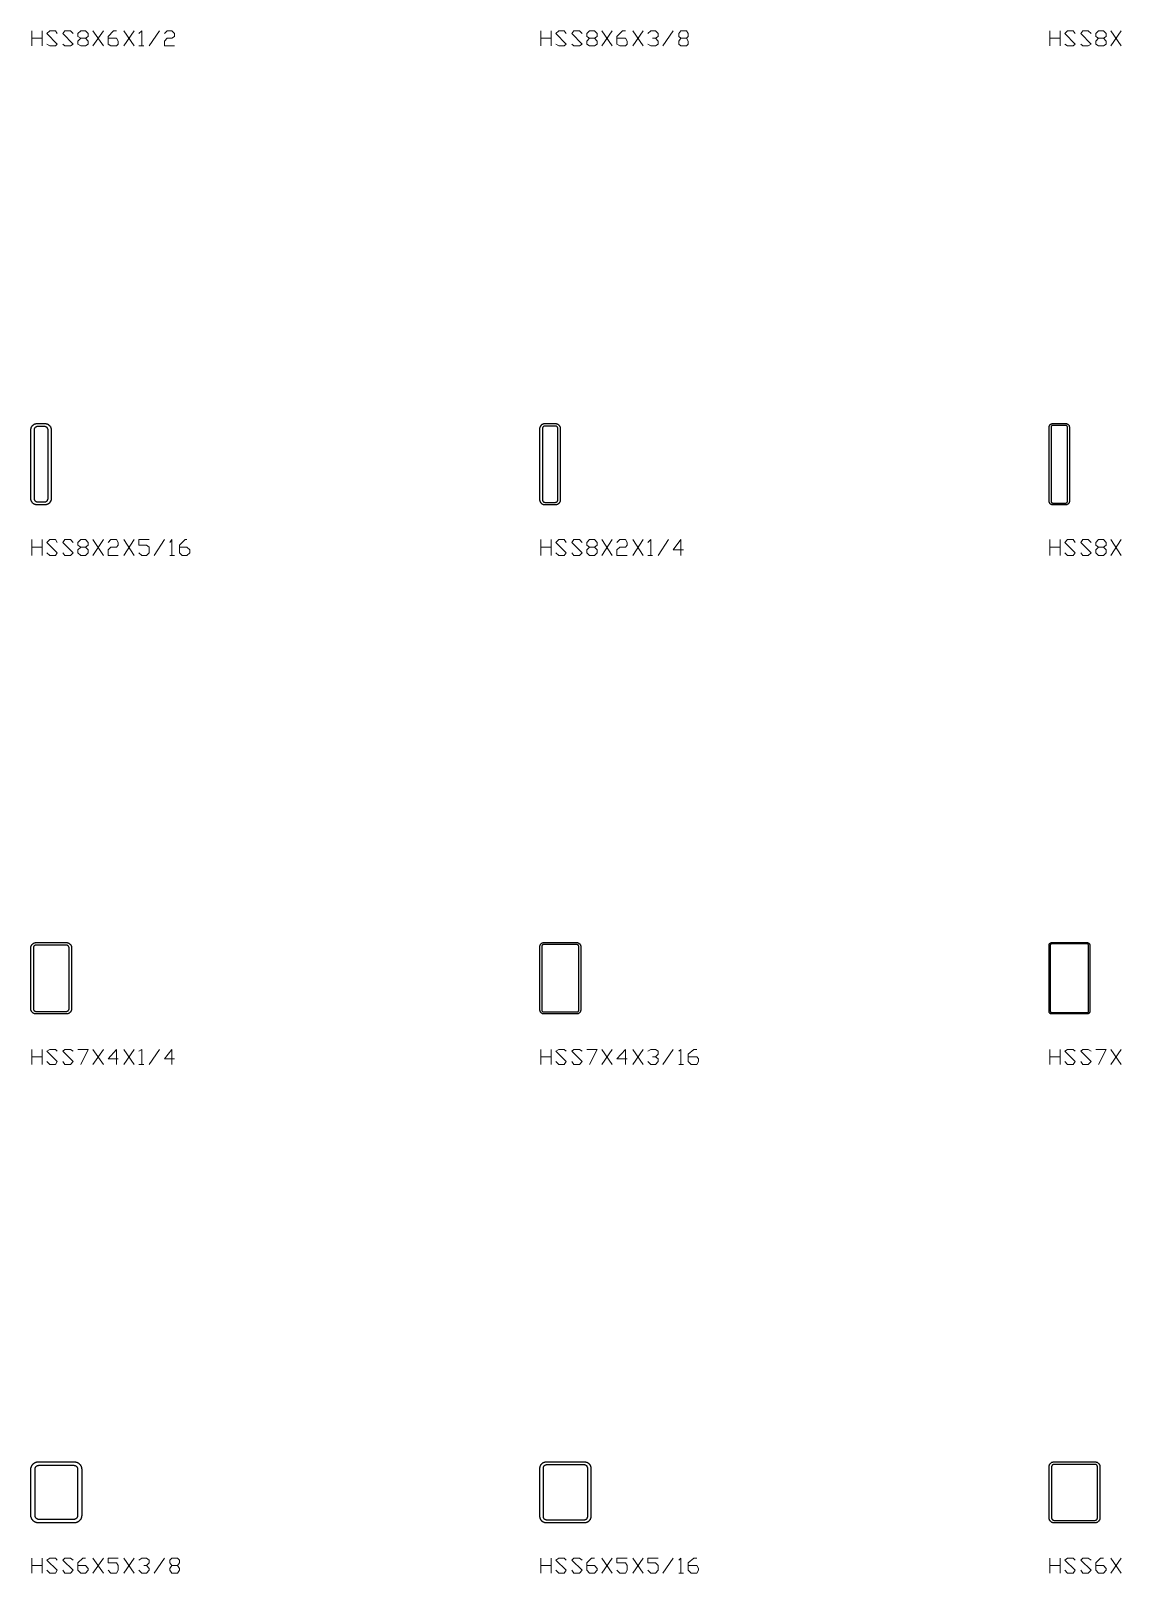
# Model space of a CAD drawing. Header units: inches. Extents: x 0 to 975, y -1305 to 34.
# Drawn here: x 250 to 357.1, y -954.9 to -803.4 of the extents above; entities that cross this region are included whole.
import ezdxf

# ---------------------------------------------------------------- set-up
doc = ezdxf.new("R2010")
doc.units = ezdxf.units.IN
doc.header["$MEASUREMENT"] = 0
doc.layers.add('AISC_STEEL', color=7, linetype='Continuous')

msp = doc.modelspace()

# ---------------------------------------------------------------- linework, layer by layer
at = {"color": 3, "lineweight": 0}
for p, q in [((250.11, -804.9), (250.11, -803.43)), ((250.11, -804.16), (251.12, -804.16)), ((251.12, -803.43), (251.12, -804.9)), ((256.1, -803.43), (257.12, -804.9)), ((256.1, -804.9), (257.12, -803.43)), ((259.14, -803.43), (260.16, -804.9)), ((259.14, -804.9), (260.16, -803.43)), ((261.63, -804.9), (262.65, -803.43)), ((300.09, -804.9), (300.09, -803.43)), ((300.09, -804.16), (301.1, -804.16)), ((301.1, -803.43), (301.1, -804.9)), ((306.08, -803.43), (307.1, -804.9)), ((306.08, -804.9), (307.1, -803.43)), ((309.13, -803.43), (310.14, -804.9)), ((309.13, -804.9), (310.14, -803.43)), ((312.08, -804.9), (313.09, -803.43)), ((350.07, -804.9), (350.07, -803.43)), ((350.07, -804.16), (351.08, -804.16)), ((351.08, -803.43), (351.08, -804.9)), ((356.06, -803.43), (357.08, -804.9)), ((356.06, -804.9), (357.08, -803.43)), ((260.62, -804.9), (261.08, -804.9)), ((250.11, -854.98), (250.11, -853.41)), ((250.11, -854.15), (251.12, -854.15)), ((251.12, -853.41), (251.12, -854.98)), ((256.1, -853.41), (257.12, -854.98)), ((256.1, -854.98), (257.12, -853.41)), ((259.14, -853.41), (260.16, -854.98)), ((259.14, -854.98), (260.16, -853.41)), ((262.1, -854.98), (263.11, -853.41)), ((300.09, -854.98), (300.09, -853.41)), ((300.09, -854.15), (301.1, -854.15)), ((301.1, -853.41), (301.1, -854.98)), ((306.08, -853.41), (307.1, -854.98)), ((306.08, -854.98), (307.1, -853.41)), ((309.13, -853.41), (310.14, -854.98)), ((309.13, -854.98), (310.14, -853.41)), ((311.62, -854.98), (312.63, -853.41)), ((350.07, -854.98), (350.07, -853.41)), ((350.07, -854.15), (351.08, -854.15)), ((351.08, -853.41), (351.08, -854.98)), ((356.06, -853.41), (357.08, -854.98)), ((356.06, -854.98), (357.08, -853.41)), ((263.66, -854.98), (264.12, -854.98)), ((310.6, -854.98), (311.06, -854.98)), ((250.11, -904.96), (250.11, -903.48)), ((250.11, -904.22), (251.12, -904.22)), ((251.12, -903.48), (251.12, -904.96)), ((256.1, -903.48), (257.12, -904.96)), ((256.1, -904.96), (257.12, -903.48)), ((259.14, -903.48), (260.16, -904.96)), ((259.14, -904.96), (260.16, -903.48)), ((261.63, -904.96), (262.65, -903.48)), ((300.09, -904.96), (300.09, -903.48)), ((300.09, -904.22), (301.1, -904.22)), ((301.1, -903.48), (301.1, -904.96)), ((306.08, -903.48), (307.1, -904.96)), ((306.08, -904.96), (307.1, -903.48)), ((309.13, -903.48), (310.14, -904.96)), ((309.13, -904.96), (310.14, -903.48)), ((312.08, -904.96), (313.09, -903.48)), ((350.07, -904.96), (350.07, -903.48)), ((350.07, -904.22), (351.08, -904.22)), ((351.08, -903.48), (351.08, -904.96)), ((356.06, -903.48), (357.08, -904.96)), ((356.06, -904.96), (357.08, -903.48)), ((260.62, -904.96), (261.08, -904.96)), ((313.65, -904.96), (314.11, -904.96)), ((250.11, -954.94), (250.11, -953.46)), ((250.11, -954.2), (251.12, -954.2)), ((251.12, -953.46), (251.12, -954.94)), ((256.1, -953.46), (257.12, -954.94)), ((256.1, -954.94), (257.12, -953.46)), ((259.14, -953.46), (260.16, -954.94)), ((259.14, -954.94), (260.16, -953.46)), ((262.1, -954.94), (263.11, -953.46)), ((300.09, -954.94), (300.09, -953.46)), ((300.09, -954.2), (301.1, -954.2)), ((301.1, -953.46), (301.1, -954.94)), ((306.08, -953.46), (307.1, -954.94)), ((306.08, -954.94), (307.1, -953.46)), ((309.13, -953.46), (310.14, -954.94)), ((309.13, -954.94), (310.14, -953.46)), ((312.08, -954.94), (313.09, -953.46)), ((350.07, -954.94), (350.07, -953.46)), ((350.07, -954.2), (351.08, -954.2)), ((351.08, -953.46), (351.08, -954.94)), ((356.06, -953.46), (357.08, -954.94)), ((356.06, -954.94), (357.08, -953.46)), ((313.65, -954.94), (314.11, -954.94))]:
    msp.add_line(p, q, dxfattribs=at)
for points in [[(251.58, -804.72), (251.86, -804.9), (252.41, -804.9), (252.6, -804.72), (251.58, -803.7), (251.86, -803.43), (252.41, -803.43), (252.6, -803.7)], [(253.15, -804.72), (253.34, -804.9), (253.89, -804.9), (254.17, -804.72), (253.15, -803.7), (253.34, -803.43), (253.89, -803.43), (254.17, -803.7)], [(255.36, -804.16), (255.64, -804.44), (255.64, -804.72), (255.36, -804.9), (254.9, -804.9), (254.63, -804.72), (254.63, -804.44), (254.9, -804.16), (255.36, -804.16), (255.64, -803.98), (255.64, -803.7), (255.36, -803.43), (254.9, -803.43), (254.63, -803.7), (254.63, -803.98), (254.9, -804.16)], [(257.58, -804.16), (258.41, -804.16), (258.59, -804.44), (258.59, -804.72), (258.41, -804.9), (257.85, -804.9), (257.58, -804.72), (257.58, -803.98), (258.13, -803.43), (258.41, -803.43)], [(260.62, -803.7), (260.9, -803.43), (260.9, -804.9)], [(263.11, -803.7), (263.39, -803.43), (263.85, -803.43), (264.12, -803.7), (264.12, -803.98), (263.85, -804.16), (263.39, -804.16), (263.11, -804.44), (263.11, -804.9), (264.12, -804.9)], [(301.56, -804.72), (301.84, -804.9), (302.39, -804.9), (302.58, -804.72), (301.56, -803.7), (301.84, -803.43), (302.39, -803.43), (302.58, -803.7)], [(303.13, -804.72), (303.32, -804.9), (303.87, -804.9), (304.15, -804.72), (303.13, -803.7), (303.32, -803.43), (303.87, -803.43), (304.15, -803.7)], [(305.35, -804.16), (305.62, -804.44), (305.62, -804.72), (305.35, -804.9), (304.88, -804.9), (304.61, -804.72), (304.61, -804.44), (304.88, -804.16), (305.35, -804.16), (305.62, -803.98), (305.62, -803.7), (305.35, -803.43), (304.88, -803.43), (304.61, -803.7), (304.61, -803.98), (304.88, -804.16)], [(307.56, -804.16), (308.39, -804.16), (308.57, -804.44), (308.57, -804.72), (308.39, -804.9), (307.84, -804.9), (307.56, -804.72), (307.56, -803.98), (308.11, -803.43), (308.39, -803.43)], [(310.6, -803.7), (310.88, -803.43), (311.34, -803.43), (311.62, -803.7), (311.62, -803.98), (311.34, -804.16), (311.06, -804.16)], [(311.34, -804.16), (311.62, -804.44), (311.62, -804.72), (311.34, -804.9), (310.88, -804.9), (310.6, -804.72)], [(314.38, -804.16), (314.57, -804.44), (314.57, -804.72), (314.38, -804.9), (313.83, -804.9), (313.65, -804.72), (313.65, -804.44), (313.83, -804.16), (314.38, -804.16), (314.57, -803.98), (314.57, -803.7), (314.38, -803.43), (313.83, -803.43), (313.65, -803.7), (313.65, -803.98), (313.83, -804.16)], [(351.55, -804.72), (351.82, -804.9), (352.38, -804.9), (352.56, -804.72), (351.55, -803.7), (351.82, -803.43), (352.38, -803.43), (352.56, -803.7)], [(353.11, -804.72), (353.3, -804.9), (353.85, -804.9), (354.13, -804.72), (353.11, -803.7), (353.3, -803.43), (353.85, -803.43), (354.13, -803.7)], [(355.33, -804.16), (355.6, -804.44), (355.6, -804.72), (355.33, -804.9), (354.87, -804.9), (354.59, -804.72), (354.59, -804.44), (354.87, -804.16), (355.33, -804.16), (355.6, -803.98), (355.6, -803.7), (355.33, -803.43), (354.87, -803.43), (354.59, -803.7), (354.59, -803.98), (354.87, -804.16)], [(251.58, -854.7), (251.86, -854.98), (252.41, -854.98), (252.6, -854.7), (251.58, -853.68), (251.86, -853.41), (252.41, -853.41), (252.6, -853.68)], [(253.15, -854.7), (253.34, -854.98), (253.89, -854.98), (254.17, -854.7), (253.15, -853.68), (253.34, -853.41), (253.89, -853.41), (254.17, -853.68)], [(255.36, -854.15), (255.64, -854.42), (255.64, -854.7), (255.36, -854.98), (254.9, -854.98), (254.63, -854.7), (254.63, -854.42), (254.9, -854.15), (255.36, -854.15), (255.64, -853.96), (255.64, -853.68), (255.36, -853.41), (254.9, -853.41), (254.63, -853.68), (254.63, -853.96), (254.9, -854.15)], [(257.58, -853.68), (257.85, -853.41), (258.41, -853.41), (258.59, -853.68), (258.59, -853.96), (258.41, -854.15), (257.85, -854.15), (257.58, -854.42), (257.58, -854.98), (258.59, -854.98)], [(260.62, -854.7), (260.9, -854.98), (261.36, -854.98), (261.63, -854.7), (261.63, -854.15), (261.36, -853.96), (260.62, -853.96), (260.62, -853.41), (261.63, -853.41)], [(263.66, -853.68), (263.85, -853.41), (263.85, -854.98)], [(264.59, -854.15), (265.32, -854.15), (265.6, -854.42), (265.6, -854.7), (265.32, -854.98), (264.86, -854.98), (264.59, -854.7), (264.59, -853.96), (265.14, -853.41), (265.32, -853.41)], [(301.56, -854.7), (301.84, -854.98), (302.39, -854.98), (302.58, -854.7), (301.56, -853.68), (301.84, -853.41), (302.39, -853.41), (302.58, -853.68)], [(303.13, -854.7), (303.32, -854.98), (303.87, -854.98), (304.15, -854.7), (303.13, -853.68), (303.32, -853.41), (303.87, -853.41), (304.15, -853.68)], [(305.35, -854.15), (305.62, -854.42), (305.62, -854.7), (305.35, -854.98), (304.88, -854.98), (304.61, -854.7), (304.61, -854.42), (304.88, -854.15), (305.35, -854.15), (305.62, -853.96), (305.62, -853.68), (305.35, -853.41), (304.88, -853.41), (304.61, -853.68), (304.61, -853.96), (304.88, -854.15)], [(307.56, -853.68), (307.84, -853.41), (308.39, -853.41), (308.57, -853.68), (308.57, -853.96), (308.39, -854.15), (307.84, -854.15), (307.56, -854.42), (307.56, -854.98), (308.57, -854.98)], [(310.6, -853.68), (310.88, -853.41), (310.88, -854.98)], [(314.11, -854.42), (313.09, -854.42), (313.83, -853.41), (313.83, -854.98)], [(351.55, -854.7), (351.82, -854.98), (352.38, -854.98), (352.56, -854.7), (351.55, -853.68), (351.82, -853.41), (352.38, -853.41), (352.56, -853.68)], [(353.11, -854.7), (353.3, -854.98), (353.85, -854.98), (354.13, -854.7), (353.11, -853.68), (353.3, -853.41), (353.85, -853.41), (354.13, -853.68)], [(355.33, -854.15), (355.6, -854.42), (355.6, -854.7), (355.33, -854.98), (354.87, -854.98), (354.59, -854.7), (354.59, -854.42), (354.87, -854.15), (355.33, -854.15), (355.6, -853.96), (355.6, -853.68), (355.33, -853.41), (354.87, -853.41), (354.59, -853.68), (354.59, -853.96), (354.87, -854.15)], [(251.58, -904.68), (251.86, -904.96), (252.41, -904.96), (252.6, -904.68), (251.58, -903.67), (251.86, -903.48), (252.41, -903.48), (252.6, -903.67)], [(253.15, -904.68), (253.34, -904.96), (253.89, -904.96), (254.17, -904.68), (253.15, -903.67), (253.34, -903.48), (253.89, -903.48), (254.17, -903.67)], [(254.63, -903.48), (255.64, -903.48), (254.9, -904.96)], [(258.59, -904.4), (257.58, -904.4), (258.41, -903.48), (258.41, -904.96)], [(260.62, -903.67), (260.9, -903.48), (260.9, -904.96)], [(264.12, -904.4), (263.11, -904.4), (263.85, -903.48), (263.85, -904.96)], [(301.56, -904.68), (301.84, -904.96), (302.39, -904.96), (302.58, -904.68), (301.56, -903.67), (301.84, -903.48), (302.39, -903.48), (302.58, -903.67)], [(303.13, -904.68), (303.32, -904.96), (303.87, -904.96), (304.15, -904.68), (303.13, -903.67), (303.32, -903.48), (303.87, -903.48), (304.15, -903.67)], [(304.61, -903.48), (305.62, -903.48), (304.88, -904.96)], [(308.57, -904.4), (307.56, -904.4), (308.39, -903.48), (308.39, -904.96)], [(310.6, -903.67), (310.88, -903.48), (311.34, -903.48), (311.62, -903.67), (311.62, -903.94), (311.34, -904.22), (311.06, -904.22)], [(311.34, -904.22), (311.62, -904.4), (311.62, -904.68), (311.34, -904.96), (310.88, -904.96), (310.6, -904.68)], [(313.65, -903.67), (313.83, -903.48), (313.83, -904.96)], [(314.57, -904.22), (315.4, -904.22), (315.58, -904.4), (315.58, -904.68), (315.4, -904.96), (314.84, -904.96), (314.57, -904.68), (314.57, -903.94), (315.12, -903.48), (315.4, -903.48)], [(351.55, -904.68), (351.82, -904.96), (352.38, -904.96), (352.56, -904.68), (351.55, -903.67), (351.82, -903.48), (352.38, -903.48), (352.56, -903.67)], [(353.11, -904.68), (353.3, -904.96), (353.85, -904.96), (354.13, -904.68), (353.11, -903.67), (353.3, -903.48), (353.85, -903.48), (354.13, -903.67)], [(354.59, -903.48), (355.6, -903.48), (354.87, -904.96)], [(251.58, -954.66), (251.86, -954.94), (252.41, -954.94), (252.6, -954.66), (251.58, -953.65), (251.86, -953.46), (252.41, -953.46), (252.6, -953.65)], [(253.15, -954.66), (253.34, -954.94), (253.89, -954.94), (254.17, -954.66), (253.15, -953.65), (253.34, -953.46), (253.89, -953.46), (254.17, -953.65)], [(254.63, -954.2), (255.36, -954.2), (255.64, -954.48), (255.64, -954.66), (255.36, -954.94), (254.9, -954.94), (254.63, -954.66), (254.63, -953.92), (255.09, -953.46), (255.36, -953.46)], [(257.58, -954.66), (257.85, -954.94), (258.41, -954.94), (258.59, -954.66), (258.59, -954.2), (258.41, -953.92), (257.58, -953.92), (257.58, -953.46), (258.59, -953.46)], [(260.62, -953.65), (260.9, -953.46), (261.36, -953.46), (261.63, -953.65), (261.63, -953.92), (261.36, -954.2), (261.08, -954.2)], [(261.36, -954.2), (261.63, -954.48), (261.63, -954.66), (261.36, -954.94), (260.9, -954.94), (260.62, -954.66)], [(264.4, -954.2), (264.59, -954.48), (264.59, -954.66), (264.4, -954.94), (263.85, -954.94), (263.66, -954.66), (263.66, -954.48), (263.85, -954.2), (264.4, -954.2), (264.59, -953.92), (264.59, -953.65), (264.4, -953.46), (263.85, -953.46), (263.66, -953.65), (263.66, -953.92), (263.85, -954.2)], [(301.56, -954.66), (301.84, -954.94), (302.39, -954.94), (302.58, -954.66), (301.56, -953.65), (301.84, -953.46), (302.39, -953.46), (302.58, -953.65)], [(303.13, -954.66), (303.32, -954.94), (303.87, -954.94), (304.15, -954.66), (303.13, -953.65), (303.32, -953.46), (303.87, -953.46), (304.15, -953.65)], [(304.61, -954.2), (305.35, -954.2), (305.62, -954.48), (305.62, -954.66), (305.35, -954.94), (304.88, -954.94), (304.61, -954.66), (304.61, -953.92), (305.07, -953.46), (305.35, -953.46)], [(307.56, -954.66), (307.84, -954.94), (308.39, -954.94), (308.57, -954.66), (308.57, -954.2), (308.39, -953.92), (307.56, -953.92), (307.56, -953.46), (308.57, -953.46)], [(310.6, -954.66), (310.88, -954.94), (311.34, -954.94), (311.62, -954.66), (311.62, -954.2), (311.34, -953.92), (310.6, -953.92), (310.6, -953.46), (311.62, -953.46)], [(313.65, -953.65), (313.83, -953.46), (313.83, -954.94)], [(314.57, -954.2), (315.4, -954.2), (315.58, -954.48), (315.58, -954.66), (315.4, -954.94), (314.84, -954.94), (314.57, -954.66), (314.57, -953.92), (315.12, -953.46), (315.4, -953.46)], [(351.55, -954.66), (351.82, -954.94), (352.38, -954.94), (352.56, -954.66), (351.55, -953.65), (351.82, -953.46), (352.38, -953.46), (352.56, -953.65)], [(353.11, -954.66), (353.3, -954.94), (353.85, -954.94), (354.13, -954.66), (353.11, -953.65), (353.3, -953.46), (353.85, -953.46), (354.13, -953.65)], [(354.59, -954.2), (355.33, -954.2), (355.6, -954.48), (355.6, -954.66), (355.33, -954.94), (354.87, -954.94), (354.59, -954.66), (354.59, -953.92), (355.05, -953.46), (355.33, -953.46)]]:
    msp.add_lwpolyline(points, dxfattribs=at)
at = {"layer": 'AISC_STEEL'}
for points in [[(251.38, -842), (251.4, -842), (251.43, -842), (251.46, -842.01), (251.49, -842.01), (251.52, -842.02), (251.55, -842.03), (251.58, -842.03), (251.61, -842.04), (251.63, -842.06), (251.66, -842.07), (251.69, -842.08), (251.71, -842.1), (251.74, -842.12), (251.76, -842.13), (251.78, -842.15), (251.81, -842.17), (251.83, -842.19), (251.85, -842.22), (251.87, -842.24), (251.88, -842.26), (251.9, -842.29), (251.92, -842.31), (251.93, -842.34), (251.94, -842.37), (251.96, -842.39), (251.97, -842.42), (251.97, -842.45), (251.98, -842.48), (251.99, -842.51), (251.99, -842.54), (252, -842.57), (252, -842.6), (252, -842.62), (252, -849.38), (252, -849.4), (252, -849.43), (251.99, -849.46), (251.99, -849.49), (251.98, -849.52), (251.97, -849.55), (251.97, -849.58), (251.96, -849.61), (251.94, -849.63), (251.93, -849.66), (251.92, -849.69), (251.9, -849.71), (251.88, -849.74), (251.87, -849.76), (251.85, -849.78), (251.83, -849.81), (251.81, -849.83), (251.78, -849.85), (251.76, -849.87), (251.74, -849.88), (251.71, -849.9), (251.69, -849.92), (251.66, -849.93), (251.63, -849.94), (251.61, -849.96), (251.58, -849.97), (251.55, -849.97), (251.52, -849.98), (251.49, -849.99), (251.46, -849.99), (251.43, -850), (251.4, -850), (251.38, -850), (250.62, -850), (250.6, -850), (250.57, -850), (250.54, -849.99), (250.51, -849.99), (250.48, -849.98), (250.45, -849.97), (250.42, -849.97), (250.39, -849.96), (250.37, -849.94), (250.34, -849.93), (250.31, -849.92), (250.29, -849.9), (250.26, -849.88), (250.24, -849.87), (250.22, -849.85), (250.19, -849.83), (250.17, -849.81), (250.15, -849.78), (250.13, -849.76), (250.12, -849.74), (250.1, -849.71), (250.08, -849.69), (250.07, -849.66), (250.06, -849.63), (250.04, -849.61), (250.03, -849.58), (250.03, -849.55), (250.02, -849.52), (250.01, -849.49), (250.01, -849.46), (250, -849.43), (250, -849.4), (250, -849.38), (250, -842.62), (250, -842.6), (250, -842.57), (250.01, -842.54), (250.01, -842.51), (250.02, -842.48), (250.03, -842.45), (250.03, -842.42), (250.04, -842.39), (250.06, -842.37), (250.07, -842.34), (250.08, -842.31), (250.1, -842.29), (250.12, -842.26), (250.13, -842.24), (250.15, -842.22), (250.17, -842.19), (250.19, -842.17), (250.22, -842.15), (250.24, -842.13), (250.26, -842.12), (250.29, -842.1), (250.31, -842.08), (250.34, -842.07), (250.37, -842.06), (250.39, -842.04), (250.42, -842.03), (250.45, -842.03), (250.48, -842.02), (250.51, -842.01), (250.54, -842.01), (250.57, -842), (250.6, -842), (250.62, -842)], [(250.62, -842.31), (250.6, -842.31), (250.57, -842.32), (250.54, -842.32), (250.51, -842.33), (250.49, -842.35), (250.46, -842.36), (250.44, -842.38), (250.41, -842.39), (250.39, -842.41), (250.38, -842.44), (250.36, -842.46), (250.35, -842.49), (250.33, -842.51), (250.32, -842.54), (250.32, -842.57), (250.31, -842.6), (250.31, -842.62), (250.31, -849.38), (250.31, -849.4), (250.32, -849.43), (250.32, -849.46), (250.33, -849.49), (250.35, -849.51), (250.36, -849.54), (250.38, -849.56), (250.39, -849.59), (250.41, -849.61), (250.44, -849.62), (250.46, -849.64), (250.49, -849.65), (250.51, -849.67), (250.54, -849.68), (250.57, -849.68), (250.6, -849.69), (250.62, -849.69), (251.38, -849.69), (251.4, -849.69), (251.43, -849.68), (251.46, -849.68), (251.49, -849.67), (251.51, -849.65), (251.54, -849.64), (251.56, -849.62), (251.59, -849.61), (251.61, -849.59), (251.62, -849.56), (251.64, -849.54), (251.65, -849.51), (251.67, -849.49), (251.68, -849.46), (251.68, -849.43), (251.69, -849.4), (251.69, -849.38), (251.69, -842.62), (251.69, -842.6), (251.68, -842.57), (251.68, -842.54), (251.67, -842.51), (251.65, -842.49), (251.64, -842.46), (251.62, -842.44), (251.61, -842.41), (251.59, -842.39), (251.56, -842.38), (251.54, -842.36), (251.51, -842.35), (251.49, -842.33), (251.46, -842.32), (251.43, -842.32), (251.4, -842.31), (251.38, -842.31)], [(301.5, -842), (301.53, -842), (301.56, -842), (301.59, -842.01), (301.62, -842.01), (301.64, -842.02), (301.67, -842.03), (301.7, -842.04), (301.72, -842.05), (301.75, -842.07), (301.77, -842.08), (301.8, -842.1), (301.82, -842.12), (301.84, -842.14), (301.86, -842.16), (301.88, -842.18), (301.9, -842.2), (301.92, -842.23), (301.93, -842.25), (301.95, -842.28), (301.96, -842.3), (301.97, -842.33), (301.98, -842.36), (301.99, -842.38), (301.99, -842.41), (302, -842.44), (302, -842.47), (302, -842.5), (302, -849.5), (302, -849.53), (302, -849.56), (301.99, -849.59), (301.99, -849.62), (301.98, -849.64), (301.97, -849.67), (301.96, -849.7), (301.95, -849.72), (301.93, -849.75), (301.92, -849.77), (301.9, -849.8), (301.88, -849.82), (301.86, -849.84), (301.84, -849.86), (301.82, -849.88), (301.8, -849.9), (301.77, -849.92), (301.75, -849.93), (301.72, -849.95), (301.7, -849.96), (301.67, -849.97), (301.64, -849.98), (301.62, -849.99), (301.59, -849.99), (301.56, -850), (301.53, -850), (301.5, -850), (300.5, -850), (300.47, -850), (300.44, -850), (300.41, -849.99), (300.38, -849.99), (300.36, -849.98), (300.33, -849.97), (300.3, -849.96), (300.28, -849.95), (300.25, -849.93), (300.23, -849.92), (300.2, -849.9), (300.18, -849.88), (300.16, -849.86), (300.14, -849.84), (300.12, -849.82), (300.1, -849.8), (300.08, -849.77), (300.07, -849.75), (300.05, -849.72), (300.04, -849.7), (300.03, -849.67), (300.02, -849.64), (300.01, -849.62), (300.01, -849.59), (300, -849.56), (300, -849.53), (300, -849.5), (300, -842.5), (300, -842.47), (300, -842.44), (300.01, -842.41), (300.01, -842.38), (300.02, -842.36), (300.03, -842.33), (300.04, -842.3), (300.05, -842.28), (300.07, -842.25), (300.08, -842.23), (300.1, -842.2), (300.12, -842.18), (300.14, -842.16), (300.16, -842.14), (300.18, -842.12), (300.2, -842.1), (300.23, -842.08), (300.25, -842.07), (300.28, -842.05), (300.3, -842.04), (300.33, -842.03), (300.36, -842.02), (300.38, -842.01), (300.41, -842.01), (300.44, -842), (300.47, -842), (300.5, -842)], [(300.5, -842.25), (300.47, -842.25), (300.44, -842.26), (300.42, -842.26), (300.39, -842.27), (300.37, -842.29), (300.34, -842.3), (300.32, -842.32), (300.3, -842.34), (300.29, -842.37), (300.27, -842.39), (300.26, -842.42), (300.26, -842.44), (300.25, -842.47), (300.25, -842.5), (300.25, -849.5), (300.25, -849.53), (300.26, -849.56), (300.26, -849.58), (300.27, -849.61), (300.29, -849.63), (300.3, -849.66), (300.32, -849.68), (300.34, -849.7), (300.37, -849.71), (300.39, -849.73), (300.42, -849.74), (300.44, -849.74), (300.47, -849.75), (300.5, -849.75), (301.5, -849.75), (301.53, -849.75), (301.56, -849.74), (301.58, -849.74), (301.61, -849.73), (301.63, -849.71), (301.66, -849.7), (301.68, -849.68), (301.7, -849.66), (301.71, -849.63), (301.73, -849.61), (301.74, -849.58), (301.74, -849.56), (301.75, -849.53), (301.75, -849.5), (301.75, -842.5), (301.75, -842.47), (301.74, -842.44), (301.74, -842.42), (301.73, -842.39), (301.71, -842.37), (301.7, -842.34), (301.68, -842.32), (301.66, -842.3), (301.63, -842.29), (301.61, -842.27), (301.58, -842.26), (301.56, -842.26), (301.53, -842.25), (301.5, -842.25)], [(351.62, -842), (351.65, -842), (351.68, -842), (351.71, -842.01), (351.74, -842.02), (351.77, -842.03), (351.8, -842.04), (351.82, -842.06), (351.85, -842.07), (351.87, -842.09), (351.89, -842.11), (351.91, -842.13), (351.93, -842.15), (351.94, -842.18), (351.96, -842.2), (351.97, -842.23), (351.98, -842.26), (351.99, -842.29), (352, -842.32), (352, -842.35), (352, -842.38), (352, -849.62), (352, -849.65), (352, -849.68), (351.99, -849.71), (351.98, -849.74), (351.97, -849.77), (351.96, -849.8), (351.94, -849.82), (351.93, -849.85), (351.91, -849.87), (351.89, -849.89), (351.87, -849.91), (351.85, -849.93), (351.82, -849.94), (351.8, -849.96), (351.77, -849.97), (351.74, -849.98), (351.71, -849.99), (351.68, -850), (351.65, -850), (351.62, -850), (350.38, -850), (350.35, -850), (350.32, -850), (350.29, -849.99), (350.26, -849.98), (350.23, -849.97), (350.2, -849.96), (350.18, -849.94), (350.15, -849.93), (350.13, -849.91), (350.11, -849.89), (350.09, -849.87), (350.07, -849.85), (350.06, -849.82), (350.04, -849.8), (350.03, -849.77), (350.02, -849.74), (350.01, -849.71), (350, -849.68), (350, -849.65), (350, -849.62), (350, -842.38), (350, -842.35), (350, -842.32), (350.01, -842.29), (350.02, -842.26), (350.03, -842.23), (350.04, -842.2), (350.06, -842.18), (350.07, -842.15), (350.09, -842.13), (350.11, -842.11), (350.13, -842.09), (350.15, -842.07), (350.18, -842.06), (350.2, -842.04), (350.23, -842.03), (350.26, -842.02), (350.29, -842.01), (350.32, -842), (350.35, -842), (350.38, -842)], [(350.38, -842.19), (350.35, -842.19), (350.33, -842.19), (350.3, -842.2), (350.28, -842.21), (350.26, -842.23), (350.24, -842.24), (350.23, -842.26), (350.21, -842.28), (350.2, -842.3), (350.19, -842.33), (350.19, -842.35), (350.19, -842.38), (350.19, -849.62), (350.19, -849.65), (350.19, -849.67), (350.2, -849.7), (350.21, -849.72), (350.23, -849.74), (350.24, -849.76), (350.26, -849.77), (350.28, -849.79), (350.3, -849.8), (350.33, -849.81), (350.35, -849.81), (350.38, -849.81), (351.62, -849.81), (351.65, -849.81), (351.67, -849.81), (351.7, -849.8), (351.72, -849.79), (351.74, -849.77), (351.76, -849.76), (351.77, -849.74), (351.79, -849.72), (351.8, -849.7), (351.81, -849.67), (351.81, -849.65), (351.81, -849.62), (351.81, -842.38), (351.81, -842.35), (351.81, -842.33), (351.8, -842.3), (351.79, -842.28), (351.77, -842.26), (351.76, -842.24), (351.74, -842.23), (351.72, -842.21), (351.7, -842.2), (351.67, -842.19), (351.65, -842.19), (351.62, -842.19)], [(253.5, -893), (253.53, -893), (253.56, -893), (253.59, -893.01), (253.62, -893.01), (253.64, -893.02), (253.67, -893.03), (253.7, -893.04), (253.72, -893.05), (253.75, -893.07), (253.77, -893.08), (253.8, -893.1), (253.82, -893.12), (253.84, -893.14), (253.86, -893.16), (253.88, -893.18), (253.9, -893.2), (253.92, -893.23), (253.93, -893.25), (253.95, -893.28), (253.96, -893.3), (253.97, -893.33), (253.98, -893.36), (253.99, -893.38), (253.99, -893.41), (254, -893.44), (254, -893.47), (254, -893.5), (254, -899.5), (254, -899.53), (254, -899.56), (253.99, -899.59), (253.99, -899.62), (253.98, -899.64), (253.97, -899.67), (253.96, -899.7), (253.95, -899.72), (253.93, -899.75), (253.92, -899.77), (253.9, -899.8), (253.88, -899.82), (253.86, -899.84), (253.84, -899.86), (253.82, -899.88), (253.8, -899.9), (253.77, -899.92), (253.75, -899.93), (253.72, -899.95), (253.7, -899.96), (253.67, -899.97), (253.64, -899.98), (253.62, -899.99), (253.59, -899.99), (253.56, -900), (253.53, -900), (253.5, -900), (250.5, -900), (250.47, -900), (250.44, -900), (250.41, -899.99), (250.38, -899.99), (250.36, -899.98), (250.33, -899.97), (250.3, -899.96), (250.28, -899.95), (250.25, -899.93), (250.23, -899.92), (250.2, -899.9), (250.18, -899.88), (250.16, -899.86), (250.14, -899.84), (250.12, -899.82), (250.1, -899.8), (250.08, -899.77), (250.07, -899.75), (250.05, -899.72), (250.04, -899.7), (250.03, -899.67), (250.02, -899.64), (250.01, -899.62), (250.01, -899.59), (250, -899.56), (250, -899.53), (250, -899.5), (250, -893.5), (250, -893.47), (250, -893.44), (250.01, -893.41), (250.01, -893.38), (250.02, -893.36), (250.03, -893.33), (250.04, -893.3), (250.05, -893.28), (250.07, -893.25), (250.08, -893.23), (250.1, -893.2), (250.12, -893.18), (250.14, -893.16), (250.16, -893.14), (250.18, -893.12), (250.2, -893.1), (250.23, -893.08), (250.25, -893.07), (250.28, -893.05), (250.3, -893.04), (250.33, -893.03), (250.36, -893.02), (250.38, -893.01), (250.41, -893.01), (250.44, -893), (250.47, -893), (250.5, -893)], [(250.5, -893.25), (250.47, -893.25), (250.44, -893.26), (250.42, -893.26), (250.39, -893.27), (250.37, -893.29), (250.34, -893.3), (250.32, -893.32), (250.3, -893.34), (250.29, -893.37), (250.27, -893.39), (250.26, -893.42), (250.26, -893.44), (250.25, -893.47), (250.25, -893.5), (250.25, -899.5), (250.25, -899.53), (250.26, -899.56), (250.26, -899.58), (250.27, -899.61), (250.29, -899.63), (250.3, -899.66), (250.32, -899.68), (250.34, -899.7), (250.37, -899.71), (250.39, -899.73), (250.42, -899.74), (250.44, -899.74), (250.47, -899.75), (250.5, -899.75), (253.5, -899.75), (253.53, -899.75), (253.56, -899.74), (253.58, -899.74), (253.61, -899.73), (253.63, -899.71), (253.66, -899.7), (253.68, -899.68), (253.7, -899.66), (253.71, -899.63), (253.73, -899.61), (253.74, -899.58), (253.74, -899.56), (253.75, -899.53), (253.75, -899.5), (253.75, -893.5), (253.75, -893.47), (253.74, -893.44), (253.74, -893.42), (253.73, -893.39), (253.71, -893.37), (253.7, -893.34), (253.68, -893.32), (253.66, -893.3), (253.63, -893.29), (253.61, -893.27), (253.58, -893.26), (253.56, -893.26), (253.53, -893.25), (253.5, -893.25)], [(303.62, -893), (303.65, -893), (303.68, -893), (303.71, -893.01), (303.74, -893.02), (303.77, -893.03), (303.8, -893.04), (303.82, -893.06), (303.85, -893.07), (303.87, -893.09), (303.89, -893.11), (303.91, -893.13), (303.93, -893.15), (303.94, -893.18), (303.96, -893.2), (303.97, -893.23), (303.98, -893.26), (303.99, -893.29), (304, -893.32), (304, -893.35), (304, -893.37), (304, -899.62), (304, -899.65), (304, -899.68), (303.99, -899.71), (303.98, -899.74), (303.97, -899.77), (303.96, -899.8), (303.94, -899.82), (303.93, -899.85), (303.91, -899.87), (303.89, -899.89), (303.87, -899.91), (303.85, -899.93), (303.82, -899.94), (303.8, -899.96), (303.77, -899.97), (303.74, -899.98), (303.71, -899.99), (303.68, -900), (303.65, -900), (303.62, -900), (300.38, -900), (300.35, -900), (300.32, -900), (300.29, -899.99), (300.26, -899.98), (300.23, -899.97), (300.2, -899.96), (300.18, -899.94), (300.15, -899.93), (300.13, -899.91), (300.11, -899.89), (300.09, -899.87), (300.07, -899.85), (300.06, -899.82), (300.04, -899.8), (300.03, -899.77), (300.02, -899.74), (300.01, -899.71), (300, -899.68), (300, -899.65), (300, -899.62), (300, -893.37), (300, -893.35), (300, -893.32), (300.01, -893.29), (300.02, -893.26), (300.03, -893.23), (300.04, -893.2), (300.06, -893.18), (300.07, -893.15), (300.09, -893.13), (300.11, -893.11), (300.13, -893.09), (300.15, -893.07), (300.18, -893.06), (300.2, -893.04), (300.23, -893.03), (300.26, -893.02), (300.29, -893.01), (300.32, -893), (300.35, -893), (300.38, -893)], [(300.38, -893.19), (300.35, -893.19), (300.33, -893.19), (300.3, -893.2), (300.28, -893.21), (300.26, -893.23), (300.24, -893.24), (300.23, -893.26), (300.21, -893.28), (300.2, -893.3), (300.19, -893.33), (300.19, -893.35), (300.19, -893.37), (300.19, -899.62), (300.19, -899.65), (300.19, -899.67), (300.2, -899.7), (300.21, -899.72), (300.23, -899.74), (300.24, -899.76), (300.26, -899.77), (300.28, -899.79), (300.3, -899.8), (300.33, -899.81), (300.35, -899.81), (300.38, -899.81), (303.62, -899.81), (303.65, -899.81), (303.67, -899.81), (303.7, -899.8), (303.72, -899.79), (303.74, -899.77), (303.76, -899.76), (303.77, -899.74), (303.79, -899.72), (303.8, -899.7), (303.81, -899.67), (303.81, -899.65), (303.81, -899.62), (303.81, -893.37), (303.81, -893.35), (303.81, -893.33), (303.8, -893.3), (303.79, -893.28), (303.77, -893.26), (303.76, -893.24), (303.74, -893.23), (303.72, -893.21), (303.7, -893.2), (303.67, -893.19), (303.65, -893.19), (303.62, -893.19)], [(353.75, -893), (353.78, -893), (353.81, -893.01), (353.83, -893.01), (353.86, -893.02), (353.88, -893.04), (353.91, -893.05), (353.93, -893.07), (353.95, -893.09), (353.96, -893.12), (353.98, -893.14), (353.99, -893.17), (353.99, -893.19), (354, -893.22), (354, -893.25), (354, -899.75), (354, -899.78), (353.99, -899.81), (353.99, -899.83), (353.98, -899.86), (353.96, -899.88), (353.95, -899.91), (353.93, -899.93), (353.91, -899.95), (353.88, -899.96), (353.86, -899.98), (353.83, -899.99), (353.81, -899.99), (353.78, -900), (353.75, -900), (350.25, -900), (350.22, -900), (350.19, -899.99), (350.17, -899.99), (350.14, -899.98), (350.12, -899.96), (350.09, -899.95), (350.07, -899.93), (350.05, -899.91), (350.04, -899.88), (350.02, -899.86), (350.01, -899.83), (350.01, -899.81), (350, -899.78), (350, -899.75), (350, -893.25), (350, -893.22), (350.01, -893.19), (350.01, -893.17), (350.02, -893.14), (350.04, -893.12), (350.05, -893.09), (350.07, -893.07), (350.09, -893.05), (350.12, -893.04), (350.14, -893.02), (350.17, -893.01), (350.19, -893.01), (350.22, -893), (350.25, -893)], [(350.25, -893.12), (350.23, -893.13), (350.22, -893.13), (350.2, -893.13), (350.19, -893.14), (350.17, -893.15), (350.16, -893.16), (350.15, -893.17), (350.14, -893.19), (350.13, -893.2), (350.13, -893.22), (350.13, -893.23), (350.12, -893.25), (350.12, -899.75), (350.13, -899.77), (350.13, -899.78), (350.13, -899.8), (350.14, -899.81), (350.15, -899.83), (350.16, -899.84), (350.17, -899.85), (350.19, -899.86), (350.2, -899.87), (350.22, -899.87), (350.23, -899.87), (350.25, -899.87), (353.75, -899.87), (353.77, -899.87), (353.78, -899.87), (353.8, -899.87), (353.81, -899.86), (353.83, -899.85), (353.84, -899.84), (353.85, -899.83), (353.86, -899.81), (353.87, -899.8), (353.87, -899.78), (353.87, -899.77), (353.88, -899.75), (353.88, -893.25), (353.87, -893.23), (353.87, -893.22), (353.87, -893.2), (353.86, -893.19), (353.85, -893.17), (353.84, -893.16), (353.83, -893.15), (353.81, -893.14), (353.8, -893.13), (353.78, -893.13), (353.77, -893.13), (353.75, -893.12)], [(254.25, -944), (254.28, -944), (254.31, -944), (254.34, -944.01), (254.37, -944.01), (254.4, -944.01), (254.43, -944.02), (254.45, -944.03), (254.48, -944.04), (254.51, -944.05), (254.54, -944.06), (254.56, -944.07), (254.59, -944.08), (254.62, -944.1), (254.64, -944.11), (254.67, -944.13), (254.69, -944.14), (254.71, -944.16), (254.74, -944.18), (254.76, -944.2), (254.78, -944.22), (254.8, -944.24), (254.82, -944.26), (254.84, -944.29), (254.86, -944.31), (254.87, -944.33), (254.89, -944.36), (254.9, -944.38), (254.92, -944.41), (254.93, -944.44), (254.94, -944.46), (254.95, -944.49), (254.96, -944.52), (254.97, -944.55), (254.98, -944.57), (254.99, -944.6), (254.99, -944.63), (254.99, -944.66), (255, -944.69), (255, -944.72), (255, -944.75), (255, -949.25), (255, -949.28), (255, -949.31), (254.99, -949.34), (254.99, -949.37), (254.99, -949.4), (254.98, -949.43), (254.97, -949.45), (254.96, -949.48), (254.95, -949.51), (254.94, -949.54), (254.93, -949.56), (254.92, -949.59), (254.9, -949.62), (254.89, -949.64), (254.87, -949.67), (254.86, -949.69), (254.84, -949.71), (254.82, -949.74), (254.8, -949.76), (254.78, -949.78), (254.76, -949.8), (254.74, -949.82), (254.71, -949.84), (254.69, -949.86), (254.67, -949.87), (254.64, -949.89), (254.62, -949.9), (254.59, -949.92), (254.56, -949.93), (254.54, -949.94), (254.51, -949.95), (254.48, -949.96), (254.45, -949.97), (254.43, -949.98), (254.4, -949.99), (254.37, -949.99), (254.34, -949.99), (254.31, -950), (254.28, -950), (254.25, -950), (250.75, -950), (250.72, -950), (250.69, -950), (250.66, -949.99), (250.63, -949.99), (250.6, -949.99), (250.57, -949.98), (250.55, -949.97), (250.52, -949.96), (250.49, -949.95), (250.46, -949.94), (250.44, -949.93), (250.41, -949.92), (250.38, -949.9), (250.36, -949.89), (250.33, -949.87), (250.31, -949.86), (250.29, -949.84), (250.26, -949.82), (250.24, -949.8), (250.22, -949.78), (250.2, -949.76), (250.18, -949.74), (250.16, -949.71), (250.14, -949.69), (250.13, -949.67), (250.11, -949.64), (250.1, -949.62), (250.08, -949.59), (250.07, -949.56), (250.06, -949.54), (250.05, -949.51), (250.04, -949.48), (250.03, -949.45), (250.02, -949.43), (250.01, -949.4), (250.01, -949.37), (250.01, -949.34), (250, -949.31), (250, -949.28), (250, -949.25), (250, -944.75), (250, -944.72), (250, -944.69), (250.01, -944.66), (250.01, -944.63), (250.01, -944.6), (250.02, -944.57), (250.03, -944.55), (250.04, -944.52), (250.05, -944.49), (250.06, -944.46), (250.07, -944.44), (250.08, -944.41), (250.1, -944.38), (250.11, -944.36), (250.13, -944.33), (250.14, -944.31), (250.16, -944.29), (250.18, -944.26), (250.2, -944.24), (250.22, -944.22), (250.24, -944.2), (250.26, -944.18), (250.29, -944.16), (250.31, -944.14), (250.33, -944.13), (250.36, -944.11), (250.38, -944.1), (250.41, -944.08), (250.44, -944.07), (250.46, -944.06), (250.49, -944.05), (250.52, -944.04), (250.55, -944.03), (250.57, -944.02), (250.6, -944.01), (250.63, -944.01), (250.66, -944.01), (250.69, -944), (250.72, -944), (250.75, -944)], [(250.75, -944.37), (250.72, -944.38), (250.69, -944.38), (250.66, -944.39), (250.63, -944.39), (250.61, -944.4), (250.58, -944.42), (250.55, -944.43), (250.53, -944.45), (250.51, -944.46), (250.48, -944.48), (250.46, -944.51), (250.45, -944.53), (250.43, -944.55), (250.42, -944.58), (250.4, -944.61), (250.39, -944.63), (250.39, -944.66), (250.38, -944.69), (250.38, -944.72), (250.38, -944.75), (250.38, -949.25), (250.38, -949.28), (250.38, -949.31), (250.39, -949.34), (250.39, -949.37), (250.4, -949.39), (250.42, -949.42), (250.43, -949.45), (250.45, -949.47), (250.46, -949.49), (250.48, -949.52), (250.51, -949.54), (250.53, -949.55), (250.55, -949.57), (250.58, -949.58), (250.61, -949.6), (250.63, -949.61), (250.66, -949.61), (250.69, -949.62), (250.72, -949.62), (250.75, -949.62), (254.25, -949.62), (254.28, -949.62), (254.31, -949.62), (254.34, -949.61), (254.37, -949.61), (254.39, -949.6), (254.42, -949.58), (254.45, -949.57), (254.47, -949.55), (254.49, -949.54), (254.52, -949.52), (254.54, -949.49), (254.55, -949.47), (254.57, -949.45), (254.58, -949.42), (254.6, -949.39), (254.61, -949.37), (254.61, -949.34), (254.62, -949.31), (254.62, -949.28), (254.62, -949.25), (254.62, -944.75), (254.62, -944.72), (254.62, -944.69), (254.61, -944.66), (254.61, -944.63), (254.6, -944.61), (254.58, -944.58), (254.57, -944.55), (254.55, -944.53), (254.54, -944.51), (254.52, -944.48), (254.49, -944.46), (254.47, -944.45), (254.45, -944.43), (254.42, -944.42), (254.39, -944.4), (254.37, -944.39), (254.34, -944.39), (254.31, -944.38), (254.28, -944.38), (254.25, -944.37)], [(304.38, -944), (304.4, -944), (304.43, -944), (304.46, -944.01), (304.49, -944.01), (304.52, -944.02), (304.55, -944.03), (304.58, -944.03), (304.61, -944.04), (304.63, -944.06), (304.66, -944.07), (304.69, -944.08), (304.71, -944.1), (304.74, -944.12), (304.76, -944.13), (304.78, -944.15), (304.81, -944.17), (304.83, -944.19), (304.85, -944.22), (304.87, -944.24), (304.88, -944.26), (304.9, -944.29), (304.92, -944.31), (304.93, -944.34), (304.94, -944.37), (304.96, -944.39), (304.97, -944.42), (304.97, -944.45), (304.98, -944.48), (304.99, -944.51), (304.99, -944.54), (305, -944.57), (305, -944.6), (305, -944.62), (305, -949.38), (305, -949.4), (305, -949.43), (304.99, -949.46), (304.99, -949.49), (304.98, -949.52), (304.97, -949.55), (304.97, -949.58), (304.96, -949.61), (304.94, -949.63), (304.93, -949.66), (304.92, -949.69), (304.9, -949.71), (304.88, -949.74), (304.87, -949.76), (304.85, -949.78), (304.83, -949.81), (304.81, -949.83), (304.78, -949.85), (304.76, -949.87), (304.74, -949.88), (304.71, -949.9), (304.69, -949.92), (304.66, -949.93), (304.63, -949.94), (304.61, -949.96), (304.58, -949.97), (304.55, -949.97), (304.52, -949.98), (304.49, -949.99), (304.46, -949.99), (304.43, -950), (304.4, -950), (304.38, -950), (300.62, -950), (300.6, -950), (300.57, -950), (300.54, -949.99), (300.51, -949.99), (300.48, -949.98), (300.45, -949.97), (300.42, -949.97), (300.39, -949.96), (300.37, -949.94), (300.34, -949.93), (300.31, -949.92), (300.29, -949.9), (300.26, -949.88), (300.24, -949.87), (300.22, -949.85), (300.19, -949.83), (300.17, -949.81), (300.15, -949.78), (300.13, -949.76), (300.12, -949.74), (300.1, -949.71), (300.08, -949.69), (300.07, -949.66), (300.06, -949.63), (300.04, -949.61), (300.03, -949.58), (300.03, -949.55), (300.02, -949.52), (300.01, -949.49), (300.01, -949.46), (300, -949.43), (300, -949.4), (300, -949.38), (300, -944.62), (300, -944.6), (300, -944.57), (300.01, -944.54), (300.01, -944.51), (300.02, -944.48), (300.03, -944.45), (300.03, -944.42), (300.04, -944.39), (300.06, -944.37), (300.07, -944.34), (300.08, -944.31), (300.1, -944.29), (300.12, -944.26), (300.13, -944.24), (300.15, -944.22), (300.17, -944.19), (300.19, -944.17), (300.22, -944.15), (300.24, -944.13), (300.26, -944.12), (300.29, -944.1), (300.31, -944.08), (300.34, -944.07), (300.37, -944.06), (300.39, -944.04), (300.42, -944.03), (300.45, -944.03), (300.48, -944.02), (300.51, -944.01), (300.54, -944.01), (300.57, -944), (300.6, -944), (300.62, -944)], [(300.62, -944.31), (300.6, -944.31), (300.57, -944.32), (300.54, -944.32), (300.51, -944.33), (300.49, -944.35), (300.46, -944.36), (300.44, -944.38), (300.41, -944.39), (300.39, -944.41), (300.38, -944.44), (300.36, -944.46), (300.35, -944.49), (300.33, -944.51), (300.32, -944.54), (300.32, -944.57), (300.31, -944.6), (300.31, -944.62), (300.31, -949.38), (300.31, -949.4), (300.32, -949.43), (300.32, -949.46), (300.33, -949.49), (300.35, -949.51), (300.36, -949.54), (300.38, -949.56), (300.39, -949.59), (300.41, -949.61), (300.44, -949.62), (300.46, -949.64), (300.49, -949.65), (300.51, -949.67), (300.54, -949.68), (300.57, -949.68), (300.6, -949.69), (300.62, -949.69), (304.38, -949.69), (304.4, -949.69), (304.43, -949.68), (304.46, -949.68), (304.49, -949.67), (304.51, -949.65), (304.54, -949.64), (304.56, -949.62), (304.59, -949.61), (304.61, -949.59), (304.62, -949.56), (304.64, -949.54), (304.65, -949.51), (304.67, -949.49), (304.68, -949.46), (304.68, -949.43), (304.69, -949.4), (304.69, -949.38), (304.69, -944.62), (304.69, -944.6), (304.68, -944.57), (304.68, -944.54), (304.67, -944.51), (304.65, -944.49), (304.64, -944.46), (304.62, -944.44), (304.61, -944.41), (304.59, -944.39), (304.56, -944.38), (304.54, -944.36), (304.51, -944.35), (304.49, -944.33), (304.46, -944.32), (304.43, -944.32), (304.4, -944.31), (304.38, -944.31)], [(354.5, -944), (354.53, -944), (354.56, -944), (354.59, -944.01), (354.62, -944.01), (354.64, -944.02), (354.67, -944.03), (354.7, -944.04), (354.72, -944.05), (354.75, -944.07), (354.77, -944.08), (354.8, -944.1), (354.82, -944.12), (354.84, -944.14), (354.86, -944.16), (354.88, -944.18), (354.9, -944.2), (354.92, -944.23), (354.93, -944.25), (354.95, -944.28), (354.96, -944.3), (354.97, -944.33), (354.98, -944.36), (354.99, -944.38), (354.99, -944.41), (355, -944.44), (355, -944.47), (355, -944.5), (355, -949.5), (355, -949.53), (355, -949.56), (354.99, -949.59), (354.99, -949.62), (354.98, -949.64), (354.97, -949.67), (354.96, -949.7), (354.95, -949.72), (354.93, -949.75), (354.92, -949.77), (354.9, -949.8), (354.88, -949.82), (354.86, -949.84), (354.84, -949.86), (354.82, -949.88), (354.8, -949.9), (354.77, -949.92), (354.75, -949.93), (354.72, -949.95), (354.7, -949.96), (354.67, -949.97), (354.64, -949.98), (354.62, -949.99), (354.59, -949.99), (354.56, -950), (354.53, -950), (354.5, -950), (350.5, -950), (350.47, -950), (350.44, -950), (350.41, -949.99), (350.38, -949.99), (350.36, -949.98), (350.33, -949.97), (350.3, -949.96), (350.28, -949.95), (350.25, -949.93), (350.23, -949.92), (350.2, -949.9), (350.18, -949.88), (350.16, -949.86), (350.14, -949.84), (350.12, -949.82), (350.1, -949.8), (350.08, -949.77), (350.07, -949.75), (350.05, -949.72), (350.04, -949.7), (350.03, -949.67), (350.02, -949.64), (350.01, -949.62), (350.01, -949.59), (350, -949.56), (350, -949.53), (350, -949.5), (350, -944.5), (350, -944.47), (350, -944.44), (350.01, -944.41), (350.01, -944.38), (350.02, -944.36), (350.03, -944.33), (350.04, -944.3), (350.05, -944.28), (350.07, -944.25), (350.08, -944.23), (350.1, -944.2), (350.12, -944.18), (350.14, -944.16), (350.16, -944.14), (350.18, -944.12), (350.2, -944.1), (350.23, -944.08), (350.25, -944.07), (350.28, -944.05), (350.3, -944.04), (350.33, -944.03), (350.36, -944.02), (350.38, -944.01), (350.41, -944.01), (350.44, -944), (350.47, -944), (350.5, -944)], [(350.5, -944.25), (350.47, -944.25), (350.44, -944.26), (350.42, -944.26), (350.39, -944.27), (350.37, -944.29), (350.34, -944.3), (350.32, -944.32), (350.3, -944.34), (350.29, -944.37), (350.27, -944.39), (350.26, -944.42), (350.26, -944.44), (350.25, -944.47), (350.25, -944.5), (350.25, -949.5), (350.25, -949.53), (350.26, -949.56), (350.26, -949.58), (350.27, -949.61), (350.29, -949.63), (350.3, -949.66), (350.32, -949.68), (350.34, -949.7), (350.37, -949.71), (350.39, -949.73), (350.42, -949.74), (350.44, -949.74), (350.47, -949.75), (350.5, -949.75), (354.5, -949.75), (354.53, -949.75), (354.56, -949.74), (354.58, -949.74), (354.61, -949.73), (354.63, -949.71), (354.66, -949.7), (354.68, -949.68), (354.7, -949.66), (354.71, -949.63), (354.73, -949.61), (354.74, -949.58), (354.74, -949.56), (354.75, -949.53), (354.75, -949.5), (354.75, -944.5), (354.75, -944.47), (354.74, -944.44), (354.74, -944.42), (354.73, -944.39), (354.71, -944.37), (354.7, -944.34), (354.68, -944.32), (354.66, -944.3), (354.63, -944.29), (354.61, -944.27), (354.58, -944.26), (354.56, -944.26), (354.53, -944.25), (354.5, -944.25)]]:
    msp.add_lwpolyline(points, close=True, dxfattribs=at)

doc.saveas('drawing.dxf')
